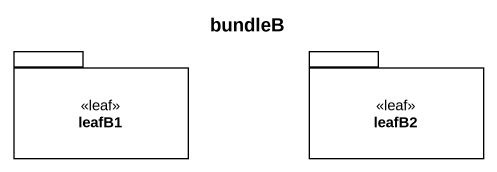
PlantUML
@startuml
title bundleB
package leafB1 <<leaf>> {
}
package leafB2 <<leaf>> {
}
@enduml
